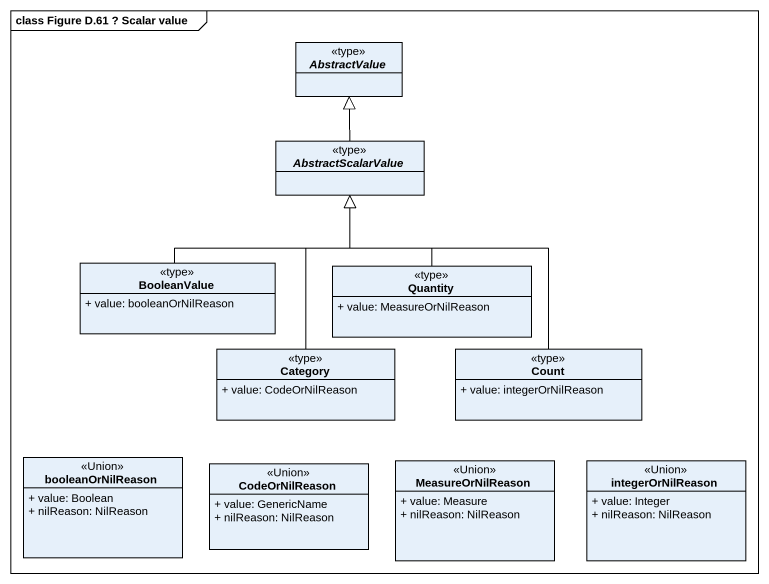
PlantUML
@startuml
mainframe class Figure D.61 ? Scalar value
hide circle
hide empty members
skinparam classAttributeIconSize 0
abstract class AbstractValue <<type>>
abstract class AbstractScalarValue <<type>>
class BooleanValue <<type>> {
  + value: booleanOrNilReason
}
class Quantity <<type>> {
  + value: MeasureOrNilReason
}
class Category <<type>> {
  + value: CodeOrNilReason
}
class Count <<type>> {
  + value: integerOrNilReason
}
class booleanOrNilReason <<Union>> {
  + value: Boolean
  + nilReason: NilReason
}
class CodeOrNilReason <<Union>> {
  + value: GenericName
  + nilReason: NilReason
}
class MeasureOrNilReason <<Union>> {
  + value: Measure
  + nilReason: NilReason
}
class integerOrNilReason <<Union>> {
  + value: Integer
  + nilReason: NilReason
}
AbstractScalarValue -up-|> AbstractValue
BooleanValue -up-|> AbstractScalarValue
Quantity -up-|> AbstractScalarValue
Category -up-|> AbstractScalarValue
Count -up-|> AbstractScalarValue
@enduml
